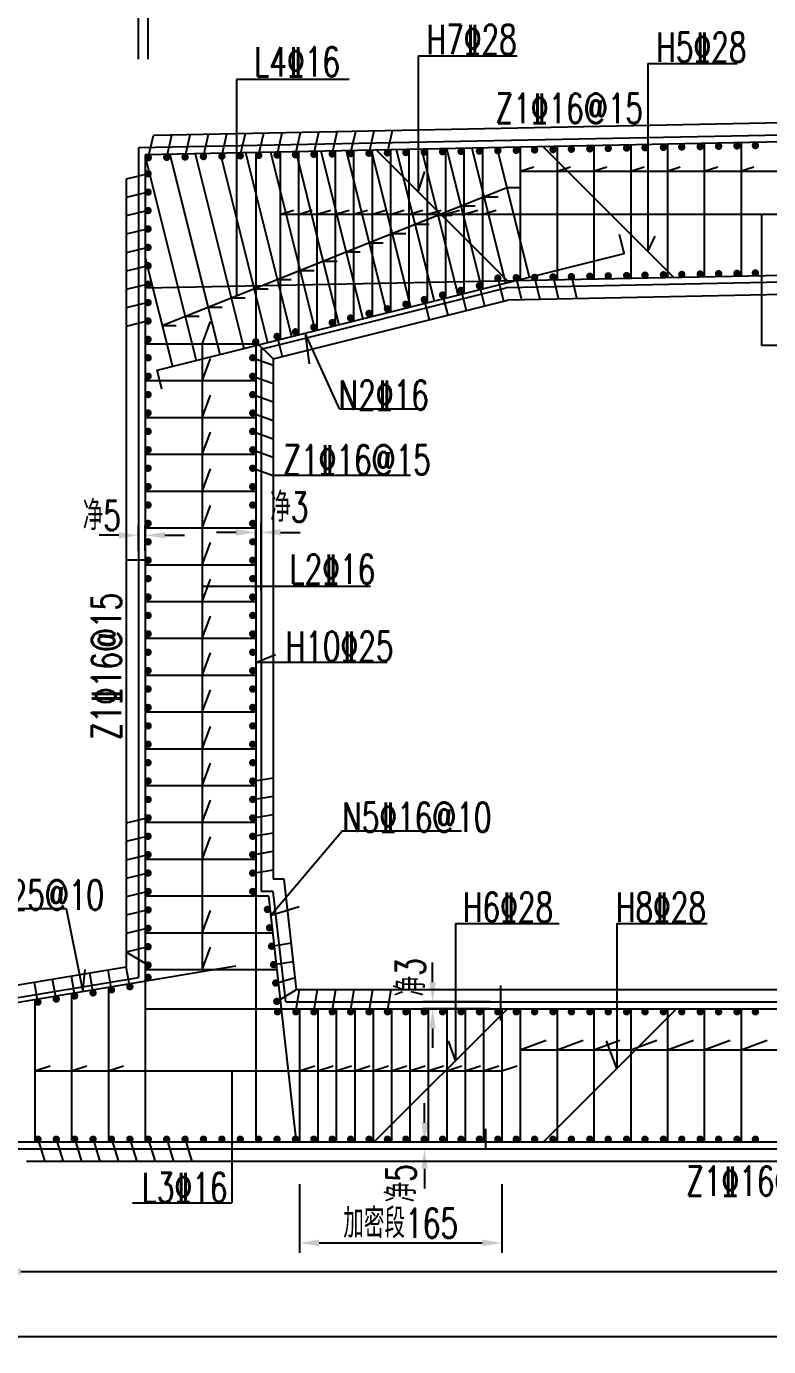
# Model space of a CAD drawing. Header units: millimetres. Extents: x -615 to 27787, y -21564 to 7677.
# Drawn here: x 12663 to 13268, y 1064 to 2140 of the extents above; entities that cross this region are included whole.
import ezdxf

# ---------------------------------------------------------------- set-up
doc = ezdxf.new("R2010")
doc.units = ezdxf.units.MM
doc.header["$LTSCALE"] = 0.25
for name, color, linetype in [('文字', 7, 'Continuous'), ('标注', 7, 'Continuous'), ('次轮廓线', 7, 'Continuous'), ('钢筋', 1, 'Continuous')]:
    doc.layers.add(name, color=color, linetype=linetype)
doc.styles.get("Standard").update_dxf_attribs({"font": 'simplex1.shx', "width": 0.7, "bigfont": 'hztxt.shx'})
doc.dimstyles.new('80', dxfattribs={"dimscale": 8, "dimtxt": 3, "dimasz": 2, "dimexe": 1, "dimexo": 1, "dimgap": 0.5, "dimtad": 1, "dimdec": 1, "dimdsep": 46, "dimtxsty": 'Standard', "dimcen": 0.5, "dimadec": 0, "dimazin": 0, "dimtfac": 1, "dimtdec": 1, "dimtofl": 0, "dimtmove": 2, "dimatfit": 3, "dimfxl": 0, "dimtolj": 1, "dimtzin": 0, "dimarcsym": 0})

# ---------------------------------------------------------------- blocks, each defined once
blk = doc.blocks.new('点筋')
at = {"layer": '钢筋', "const_width": 3}
blk.add_lwpolyline([(-1.5, 0, 1), (1.5, 0, 1)], format="xyb", close=True, dxfattribs=at)
blk = doc.blocks.new('*D81')
at = {"layer": 'Defpoints', "color": 0}
for p in [(12642.1, 1232.8), (12634, 1224.8), (12642.1, 1125)]:
    blk.add_point(p, dxfattribs=at)
at = {"layer": '标注', "color": 0, "lineweight": -2}
for p, q in [((12634, 1173), (12634, 1117)), ((12642.1, 1173), (12642.1, 1117)), ((12618, 1125), (12602, 1125)), ((12658.1, 1125), (12674.1, 1125))]:
    blk.add_line(p, q, dxfattribs=at)
at = {"layer": '标注', "color": 0}
for points in [[(12618, 1127.6), (12618, 1122.3), (12634, 1125)], [(12658.1, 1127.6), (12658.1, 1122.3), (12642.1, 1125)]]:
    blk.add_solid(points, dxfattribs=at)
at = {"layer": '标注', "color": 0, "insert": (12615.3, 1142.9), "char_height": 24, "attachment_point": 5}
blk.add_mtext('\\A1;8.1', dxfattribs=at)
blk = doc.blocks.new('*D66')
at = {"layer": 'Defpoints', "color": 0}
for p in [(12642.1, 1232.8), (14217.1, 1232.8), (14217.1, 1125)]:
    blk.add_point(p, dxfattribs=at)
at = {"layer": '标注', "color": 0, "lineweight": -2}
for p, q in [((12642.1, 1173), (12642.1, 1117)), ((14217.1, 1173), (14217.1, 1117)), ((12658.1, 1125), (14201.1, 1125))]:
    blk.add_line(p, q, dxfattribs=at)
at = {"layer": '标注', "color": 0}
for points in [[(12658.1, 1127.6), (12658.1, 1122.3), (12642.1, 1125)], [(14201.1, 1127.6), (14201.1, 1122.3), (14217.1, 1125)]]:
    blk.add_solid(points, dxfattribs=at)
at = {"layer": '标注', "color": 0, "insert": (13429.6, 1141), "char_height": 24, "attachment_point": 5}
blk.add_mtext('\\A1;105x15', dxfattribs=at)
blk = doc.blocks.new('*D82')
at = {"layer": 'Defpoints', "color": 0}
for p in [(12634, 1224.8), (14229, 1224.8), (12634, 1071.8)]:
    blk.add_point(p, dxfattribs=at)
at = {"layer": '标注', "color": 0, "lineweight": -2}
for p, q in [((12634, 1119.8), (12634, 1063.8)), ((14229, 1119.8), (14229, 1063.8)), ((14213, 1071.8), (12650, 1071.8))]:
    blk.add_line(p, q, dxfattribs=at)
at = {"layer": '标注', "color": 0}
for points in [[(12650, 1074.5), (12650, 1069.1), (12634, 1071.8)], [(14213, 1074.5), (14213, 1069.1), (14229, 1071.8)]]:
    blk.add_solid(points, dxfattribs=at)
at = {"layer": '标注', "color": 0, "insert": (13431.5, 1087.8), "char_height": 24, "attachment_point": 5}
blk.add_mtext('\\A1;1595', dxfattribs=at)
blk = doc.blocks.new('*D85')
at = {"layer": 'Defpoints', "color": 0}
for p in [(12762.1, 2161.2), (12754, 2040.8), (12762.1, 2032.8)]:
    blk.add_point(p, dxfattribs=at)
at = {"layer": '标注', "color": 0, "lineweight": -2}
for p, q in [((12754, 2113.2), (12754, 2169.2)), ((12762.1, 2113.2), (12762.1, 2169.2)), ((12738, 2161.2), (12722, 2161.2)), ((12778.1, 2161.2), (12794.1, 2161.2))]:
    blk.add_line(p, q, dxfattribs=at)
at = {"layer": '标注', "color": 0}
for points in [[(12738, 2163.9), (12738, 2158.6), (12754, 2161.2)], [(12778.1, 2163.9), (12778.1, 2158.6), (12762.1, 2161.2)]]:
    blk.add_solid(points, dxfattribs=at)
at = {"layer": '标注', "color": 0, "insert": (12771.7, 2184.5), "char_height": 24, "attachment_point": 5}
blk.add_mtext('\\A1;8.1', dxfattribs=at)
blk = doc.blocks.new('*D68')
at = {"layer": 'Defpoints', "color": 0}
for p in [(14217.1, 2161.2), (14217.1, 2061.9), (12762.1, 2032.8)]:
    blk.add_point(p, dxfattribs=at)
at = {"layer": '标注', "color": 0, "lineweight": -2}
for p, q in [((12762.1, 2113.2), (12762.1, 2169.2)), ((14217.1, 2113.2), (14217.1, 2169.2)), ((12778.1, 2161.2), (14201.1, 2161.2))]:
    blk.add_line(p, q, dxfattribs=at)
at = {"layer": '标注', "color": 0}
for points in [[(12778.1, 2163.9), (12778.1, 2158.6), (12762.1, 2161.2)], [(14201.1, 2163.9), (14201.1, 2158.6), (14217.1, 2161.2)]]:
    blk.add_solid(points, dxfattribs=at)
at = {"layer": '标注', "color": 0, "insert": (13489.6, 2177.2), "char_height": 24, "attachment_point": 5}
blk.add_mtext('\\A1;97x15', dxfattribs=at)
blk = doc.blocks.new('*D86')
at = {"layer": 'Defpoints', "color": 0}
for p in [(14229, 2215.2), (14229, 2070.3), (12754, 2040.8)]:
    blk.add_point(p, dxfattribs=at)
at = {"layer": '标注', "color": 0, "lineweight": -2}
for p, q in [((12754, 2167.2), (12754, 2223.2)), ((14229, 2167.2), (14229, 2223.2)), ((12770, 2215.2), (14213, 2215.2))]:
    blk.add_line(p, q, dxfattribs=at)
at = {"layer": '标注', "color": 0}
for points in [[(12770, 2217.8), (12770, 2212.5), (12754, 2215.2)], [(14213, 2217.8), (14213, 2212.5), (14229, 2215.2)]]:
    blk.add_solid(points, dxfattribs=at)
at = {"layer": '标注', "color": 0, "insert": (13491.5, 2231.2), "char_height": 24, "attachment_point": 5}
blk.add_mtext('\\A1;2950/2=1475', dxfattribs=at)
blk = doc.blocks.new('*D70')
at = {"layer": 'Defpoints', "color": 0}
for p in [(12542.6, 2040.8), (12754, 2040.8), (12762.1, 2032.8)]:
    blk.add_point(p, dxfattribs=at)
at = {"layer": '标注', "color": 0, "lineweight": -2}
for p, q in [((12542.6, 2056.8), (12542.6, 2072.8)), ((12590.6, 2040.8), (12534.6, 2040.8)), ((12590.6, 2032.8), (12534.6, 2032.8)), ((12542.6, 2016.8), (12542.6, 2000.8))]:
    blk.add_line(p, q, dxfattribs=at)
at = {"layer": '标注', "color": 0}
for points in [[(12539.9, 2056.8), (12545.3, 2056.8), (12542.6, 2040.8)], [(12539.9, 2016.8), (12545.3, 2016.8), (12542.6, 2032.8)]]:
    blk.add_solid(points, dxfattribs=at)
at = {"layer": '标注', "color": 0, "insert": (12517.6, 2059.7), "char_height": 24, "attachment_point": 5, "rotation": 90}
blk.add_mtext('\\A1;7.9', dxfattribs=at)
blk = doc.blocks.new('*D71')
at = {"layer": 'Defpoints', "color": 0}
for p in [(12761.9, 2019.7), (12542.6, 1374.7), (12761.9, 1374.7)]:
    blk.add_point(p, dxfattribs=at)
at = {"layer": '标注', "color": 0, "lineweight": -2}
for p, q in [((12590.6, 2019.7), (12534.6, 2019.7)), ((12542.6, 2003.7), (12542.6, 1390.7)), ((12590.6, 1374.7), (12534.6, 1374.7))]:
    blk.add_line(p, q, dxfattribs=at)
at = {"layer": '标注', "color": 0}
for points in [[(12539.9, 2003.7), (12545.3, 2003.7), (12542.6, 2019.7)], [(12539.9, 1390.7), (12545.3, 1390.7), (12542.6, 1374.7)]]:
    blk.add_solid(points, dxfattribs=at)
at = {"layer": '标注', "color": 0, "insert": (12526.6, 1697.2), "char_height": 24, "attachment_point": 5, "rotation": 90}
blk.add_mtext('\\A1;43x15', dxfattribs=at)
blk = doc.blocks.new('*D72')
at = {"layer": 'Defpoints', "color": 0}
for p in [(12542.6, 2032.8), (12762.1, 2032.8), (12761.9, 2019.7)]:
    blk.add_point(p, dxfattribs=at)
at = {"layer": '标注', "color": 0, "lineweight": -2}
for p, q in [((12542.6, 2048.8), (12542.6, 2064.8)), ((12590.6, 2032.8), (12534.6, 2032.8)), ((12590.6, 2019.7), (12534.6, 2019.7)), ((12542.6, 2003.7), (12542.6, 1987.7))]:
    blk.add_line(p, q, dxfattribs=at)
at = {"layer": '标注', "color": 0}
for points in [[(12539.9, 2048.8), (12545.3, 2048.8), (12542.6, 2032.8)], [(12539.9, 2003.7), (12545.3, 2003.7), (12542.6, 2019.7)]]:
    blk.add_solid(points, dxfattribs=at)
at = {"layer": '标注', "color": 0, "insert": (12516.6, 2019.3), "char_height": 24, "attachment_point": 5, "rotation": 90}
blk.add_mtext('\\A1;13.1', dxfattribs=at)
blk = doc.blocks.new('*D73')
at = {"layer": 'Defpoints', "color": 0}
for p in [(12487.7, 2040.8), (12754, 2040.8), (12634, 1344.8)]:
    blk.add_point(p, dxfattribs=at)
at = {"layer": '标注', "color": 0, "lineweight": -2}
for p, q in [((12535.7, 2040.8), (12479.7, 2040.8)), ((12487.7, 1360.8), (12487.7, 2024.8)), ((12535.7, 1344.8), (12479.7, 1344.8))]:
    blk.add_line(p, q, dxfattribs=at)
at = {"layer": '标注', "color": 0}
for points in [[(12485.1, 2024.8), (12490.4, 2024.8), (12487.7, 2040.8)], [(12485.1, 1360.8), (12490.4, 1360.8), (12487.7, 1344.8)]]:
    blk.add_solid(points, dxfattribs=at)
at = {"layer": '标注', "color": 0, "insert": (12471.7, 1692.8), "char_height": 24, "attachment_point": 5, "rotation": 90}
blk.add_mtext('\\A1;696', dxfattribs=at)
blk = doc.blocks.new('*D74')
at = {"layer": 'Defpoints', "color": 0}
for p in [(12759.6, 1725.1), (12754, 1704.7), (12759.6, 1704.7)]:
    blk.add_point(p, dxfattribs=at)
at = {"layer": '标注', "color": 0, "lineweight": -2}
for p, q in [((12754, 1712.7), (12754, 1733.1)), ((12759.6, 1712.7), (12759.6, 1733.1)), ((12738, 1725.1), (12722, 1725.1)), ((12775.6, 1725.1), (12791.6, 1725.1))]:
    blk.add_line(p, q, dxfattribs=at)
at = {"layer": '标注', "color": 0}
for points in [[(12738, 1727.7), (12738, 1722.4), (12754, 1725.1)], [(12775.6, 1727.7), (12775.6, 1722.4), (12759.6, 1725.1)]]:
    blk.add_solid(points, dxfattribs=at)
at = {"layer": '标注', "color": 0, "insert": (12724.2, 1741.2), "char_height": 24, "attachment_point": 5}
blk.add_mtext('\\A1;净5', dxfattribs=at)
blk = doc.blocks.new('*D88')
at = {"layer": 'Defpoints', "color": 0}
for p in [(13037.1, 1230.3), (12987.3, 1224.8), (13037.1, 1224.8)]:
    blk.add_point(p, dxfattribs=at)
at = {"layer": '标注', "color": 0, "lineweight": -2}
for p, q in [((12987.3, 1246.3), (12987.3, 1262.3)), ((13029.1, 1230.3), (12979.3, 1230.3)), ((13029.1, 1224.8), (12979.3, 1224.8)), ((12987.3, 1208.8), (12987.3, 1192.8))]:
    blk.add_line(p, q, dxfattribs=at)
at = {"layer": '标注', "color": 0}
for points in [[(12984.7, 1246.3), (12990, 1246.3), (12987.3, 1230.3)], [(12984.7, 1208.8), (12990, 1208.8), (12987.3, 1224.8)]]:
    blk.add_solid(points, dxfattribs=at)
at = {"layer": '标注', "color": 0, "insert": (12968.3, 1196.9), "char_height": 24, "attachment_point": 5, "rotation": 90}
blk.add_mtext('\\A1;净5', dxfattribs=at)
blk = doc.blocks.new('*D89')
at = {"layer": 'Defpoints', "color": 0}
for p in [(12993.9, 1344.8), (13049.2, 1344.8), (13049.2, 1339.2)]:
    blk.add_point(p, dxfattribs=at)
at = {"layer": '标注', "color": 0, "lineweight": -2}
for p, q in [((12993.9, 1360.8), (12993.9, 1376.8)), ((13041.2, 1344.8), (12985.9, 1344.8)), ((13041.2, 1339.2), (12985.9, 1339.2)), ((12993.9, 1323.2), (12993.9, 1307.2))]:
    blk.add_line(p, q, dxfattribs=at)
at = {"layer": '标注', "color": 0}
for points in [[(12991.3, 1360.8), (12996.6, 1360.8), (12993.9, 1344.8)], [(12991.3, 1323.2), (12996.6, 1323.2), (12993.9, 1339.2)]]:
    blk.add_solid(points, dxfattribs=at)
at = {"layer": '标注', "color": 0, "insert": (12975.8, 1364.8), "char_height": 24, "attachment_point": 5, "rotation": 90}
blk.add_mtext('\\A1;净3', dxfattribs=at)
blk = doc.blocks.new('*D90')
at = {"layer": 'Defpoints', "color": 0}
for p in [(12849.7, 1727.4), (12854, 1434.8), (12849.7, 1430.8)]:
    blk.add_point(p, dxfattribs=at)
at = {"layer": '标注', "color": 0, "lineweight": -2}
for p, q in [((12849.7, 1679.4), (12849.7, 1735.4)), ((12854, 1679.4), (12854, 1735.4)), ((12833.7, 1727.4), (12817.7, 1727.4)), ((12870, 1727.4), (12886, 1727.4))]:
    blk.add_line(p, q, dxfattribs=at)
at = {"layer": '标注', "color": 0}
for points in [[(12833.7, 1730.1), (12833.7, 1724.8), (12849.7, 1727.4)], [(12870, 1730.1), (12870, 1724.8), (12854, 1727.4)]]:
    blk.add_solid(points, dxfattribs=at)
at = {"layer": '标注', "color": 0, "insert": (12877, 1748), "char_height": 24, "attachment_point": 5}
blk.add_mtext('\\A1;净3', dxfattribs=at)
blk = doc.blocks.new('*D80')
at = {"color": 0, "lineweight": -2}
for p, q in [((12542.6, 1380.7), (12542.6, 1396.7)), ((12590.6, 1364.7), (12534.6, 1364.7)), ((12590.6, 1344.8), (12534.6, 1344.8)), ((12542.6, 1328.8), (12542.6, 1312.8))]:
    blk.add_line(p, q, dxfattribs=at)
at = {"color": 0}
for points in [[(12539.9, 1380.7), (12545.3, 1380.7), (12542.6, 1364.7)], [(12539.9, 1328.8), (12545.3, 1328.8), (12542.6, 1344.8)]]:
    blk.add_solid(points, dxfattribs=at)
at = {"layer": 'Defpoints', "color": 0}
for p in [(12542.6, 1364.7), (12761.9, 1364.7), (12634, 1344.8)]:
    blk.add_point(p, dxfattribs=at)
at = {"color": 0, "insert": (12565, 1354.7), "char_height": 24, "attachment_point": 5, "rotation": 90}
blk.add_mtext('\\A1;20', dxfattribs=at)
blk = doc.blocks.new('*D93')
at = {"color": 0, "lineweight": -2}
for p, q in [((12885.4, 1196.3), (12885.4, 1140.3)), ((13050.4, 1196.3), (13050.4, 1140.3)), ((12901.4, 1148.3), (13034.4, 1148.3))]:
    blk.add_line(p, q, dxfattribs=at)
at = {"color": 0}
for points in [[(12901.4, 1151), (12901.4, 1145.7), (12885.4, 1148.3)], [(13034.4, 1151), (13034.4, 1145.7), (13050.4, 1148.3)]]:
    blk.add_solid(points, dxfattribs=at)
at = {"layer": 'Defpoints', "color": 0}
for p in [(12885.4, 1230.3), (13050.4, 1230.3), (13050.4, 1148.3)]:
    blk.add_point(p, dxfattribs=at)
at = {"color": 0, "insert": (12967.9, 1164.3), "char_height": 24, "attachment_point": 5}
blk.add_mtext('\\A1;加密段165', dxfattribs=at)

msp = doc.modelspace()

# ---------------------------------------------------------------- linework, layer by layer
for p, q in [((12982.19, 2115.95), (12982.19, 2005.01)), ((12982.19, 2115.95), (13062.72, 2115.95)), ((13169.45, 2109.56), (13242.24, 2109.56)), ((13169.45, 2109.56), (13169.45, 1956.33)), ((12834.12, 2096.56), (12834.12, 1920.37)), ((12925.97, 2096.56), (12834.12, 2096.56)), ((14221.21, 2080.1), (12766.21, 2051)), ((12762.08, 2032.84), (12766.21, 2051)), ((12777.08, 2033.14), (12781.21, 2051.3)), ((12792.08, 2033.44), (12796.21, 2051.6)), ((12807.08, 2033.74), (12811.21, 2051.9)), ((12822.08, 2034.04), (12826.21, 2052.2)), ((12837.08, 2034.34), (12841.21, 2052.5)), ((12852.08, 2034.64), (12856.21, 2052.8)), ((12867.08, 2034.94), (12871.21, 2053.1)), ((12882.08, 2035.24), (12886.21, 2053.4)), ((12897.08, 2035.54), (12901.21, 2053.7)), ((12912.08, 2035.84), (12916.21, 2054)), ((12927.08, 2036.14), (12931.21, 2054.3)), ((12942.08, 2036.44), (12946.21, 2054.6)), ((12957.08, 2036.74), (12961.21, 2054.9)), ((13065.4, 2021.86), (13076.46, 2025.27)), ((13095.4, 2021.86), (13106.46, 2025.27)), ((13124.76, 2021.86), (13135.82, 2025.27)), ((13155.4, 2021.86), (13166.46, 2025.27)), ((13184.76, 2021.86), (13195.82, 2025.27)), ((13215.4, 2021.86), (13226.46, 2025.27)), ((13244.76, 2021.86), (13255.82, 2025.27)), ((12761.94, 2019.74), (12744, 2015.37)), ((12744, 2015.37), (12744, 1373.23)), ((12982.19, 2005.01), (12987.54, 2021.54)), ((13065.4, 2021.86), (13995.4, 2021.86)), ((12761.94, 2004.74), (12744, 2000.37)), ((12773.37, 1896.07), (13054.5, 2008.52)), ((13054.5, 2008.52), (13066.07, 2008.52)), ((13017.01, 1993.52), (13028.59, 1993.52)), ((13035.75, 2001.02), (13047.33, 2001.02)), ((12761.94, 1989.74), (12744, 1985.37)), ((12869.76, 1986.67), (12880.82, 1990.08)), ((12869.76, 1986.67), (14184.14, 1986.67)), ((12884.76, 1986.67), (12895.82, 1990.08)), ((12899.76, 1986.67), (12910.82, 1990.08)), ((12914.76, 1986.67), (12925.82, 1990.08)), ((12929.76, 1986.67), (12940.82, 1990.08)), ((12944.76, 1986.67), (12955.82, 1990.08)), ((12959.76, 1986.67), (12970.82, 1990.08)), ((12974.76, 1986.67), (12985.82, 1990.08)), ((12989.76, 1986.67), (13000.82, 1990.08)), ((12998.27, 1986.03), (13009.85, 1986.03)), ((13004.76, 1986.67), (13015.82, 1990.08)), ((13019.76, 1986.67), (13030.82, 1990.08)), ((13034.76, 1986.67), (13045.82, 1990.08)), ((13262.44, 1879.79), (13262.44, 1986.67)), ((12761.94, 1974.74), (12744, 1970.37)), ((12960.62, 1970.96), (12972.19, 1970.96)), ((12979.53, 1978.53), (12991.11, 1978.53)), ((12761.94, 1959.74), (12744, 1955.37)), ((12942.05, 1963.54), (12953.62, 1963.54)), ((13169.45, 1956.33), (13175.47, 1968.96)), ((12904.56, 1948.54), (12916.14, 1948.54)), ((12923.13, 1955.97), (12934.71, 1955.97)), ((12761.94, 1944.74), (12744, 1940.37)), ((12885.65, 1940.98), (12897.23, 1940.98)), ((12761.94, 1929.74), (12744, 1925.37)), ((12867.08, 1933.55), (12878.66, 1933.55)), ((13032.08, 1928.41), (13036.18, 1912)), ((13047.08, 1934.7), (13051.65, 1915.87)), ((13988.11, 1935.44), (13055.33, 1916.78)), ((13062.08, 1935), (13066.45, 1917.01)), ((13077.08, 1935.3), (13081.45, 1917.31)), ((13092.08, 1935.6), (13096.45, 1917.61)), ((13107.08, 1935.9), (13111.45, 1917.91)), ((12829.6, 1918.56), (12841.18, 1918.56)), ((12848.17, 1925.99), (12859.75, 1925.99)), ((12864, 1868.95), (13055.33, 1916.78)), ((12987.08, 1917.16), (12991.18, 1900.75)), ((13002.08, 1920.91), (13006.18, 1904.5)), ((13017.08, 1924.66), (13021.18, 1908.25)), ((12761.94, 1914.74), (12744, 1910.37)), ((12810.69, 1910.99), (12822.26, 1910.99)), ((12761.94, 1899.74), (12744, 1895.37)), ((12773.37, 1896.07), (12784.95, 1896.07)), ((12792.12, 1903.56), (12803.69, 1903.56)), ((12806.04, 1880.84), (12812.94, 1899.24)), ((12867.08, 1887.16), (12871.18, 1870.75)), ((12918.12, 1828.25), (12889.89, 1889.77)), ((12889.89, 1889.77), (12893.24, 1864.88)), ((12806.04, 1880.84), (12806.04, 1370.84)), ((12864, 1868.95), (12849.74, 1882.83)), ((13328.74, 1879.79), (13262.44, 1879.79)), ((12806.04, 1850.84), (12812.94, 1869.24)), ((12847.24, 1869.74), (12864, 1863.71)), ((12864, 1868.95), (12864, 1444.76)), ((12847.24, 1854.74), (12864, 1848.71)), ((12806.04, 1820.84), (12812.94, 1839.24)), ((12847.24, 1839.74), (12864, 1833.71)), ((12847.24, 1824.74), (12864, 1818.71)), ((12918.12, 1828.25), (12987.22, 1828.25)), ((12806.04, 1790.84), (12812.94, 1809.24)), ((12847.24, 1809.74), (12864, 1803.71)), ((12847.24, 1794.74), (12864, 1788.71)), ((12806.04, 1760.84), (12812.94, 1779.24)), ((12847.24, 1779.74), (12864, 1773.71)), ((12975.76, 1773.71), (12864, 1773.71)), ((12806.04, 1730.84), (12812.94, 1749.24)), ((12806.04, 1700.84), (12812.94, 1719.24)), ((12806.04, 1670.84), (12812.94, 1689.24)), ((12943.33, 1683.27), (12806.04, 1683.27)), ((12806.04, 1640.84), (12812.94, 1659.24)), ((12806.04, 1610.84), (12812.94, 1629.24)), ((12849.74, 1621.38), (12865.8, 1627.86)), ((12956.72, 1621.38), (12849.74, 1621.38)), ((12806.04, 1580.84), (12812.94, 1599.24)), ((12806.04, 1550.84), (12812.94, 1569.24)), ((12806.04, 1520.84), (12812.94, 1539.24)), ((12847.24, 1524.74), (12864, 1527.49)), ((12806.04, 1490.84), (12812.94, 1509.24)), ((12847.24, 1509.74), (12864, 1512.49)), ((12847.24, 1494.74), (12864, 1497.49)), ((12761.94, 1494.74), (12744, 1490.37)), ((12761.94, 1479.74), (12744, 1475.37)), ((12806.04, 1460.84), (12812.94, 1479.24)), ((12847.24, 1479.74), (12864, 1482.49)), ((12920.31, 1484.2), (12862.23, 1415.37)), ((12920.31, 1484.2), (13017.51, 1484.2)), ((12761.94, 1464.74), (12744, 1460.37)), ((12847.24, 1464.74), (12864, 1467.49)), ((12761.94, 1449.74), (12744, 1445.37)), ((12847.24, 1449.74), (12864, 1452.49)), ((12872.94, 1444.76), (12864, 1444.76)), ((12883.05, 1354.76), (12872.94, 1444.76)), ((12761.94, 1434.74), (12744, 1430.37)), ((12864, 1434.76), (12854, 1434.76)), ((12605.04, 1420.85), (12695.03, 1420.85)), ((12695.03, 1420.85), (12708.78, 1353.25)), ((12862.23, 1415.37), (12885.09, 1422.47)), ((12761.94, 1419.74), (12744, 1415.37)), ((12806.04, 1400.84), (12812.94, 1419.24)), ((12761.94, 1404.74), (12744, 1400.37)), ((13012.7, 1408.62), (13012.7, 1297.05)), ((13012.7, 1408.62), (13097.17, 1408.62)), ((13144.12, 1408.62), (13144.12, 1290.46)), ((13144.12, 1408.62), (13217.88, 1408.62)), ((12761.94, 1389.74), (12744, 1385.37)), ((12806.04, 1370.84), (12812.94, 1389.24)), ((12862.61, 1390.13), (12878.78, 1392.79)), ((12761.94, 1374.74), (12744, 1385.37)), ((12864.3, 1375.13), (12880.46, 1377.79)), ((12624, 1353.23), (12744, 1373.23)), ((12708.78, 1353.25), (12710.56, 1371.17)), ((12717.08, 1352.1), (12714.38, 1368.3)), ((12732.08, 1354.6), (12729.38, 1370.8)), ((12747.08, 1357.1), (12744, 1373.23)), ((12672.08, 1344.6), (12669.38, 1360.8)), ((12687.08, 1347.1), (12684, 1363.23)), ((12702.08, 1349.6), (12699.38, 1365.8)), ((12865.98, 1360.13), (12881.93, 1364.76)), ((12866.86, 1345.14), (12883.05, 1354.76)), ((12882.45, 1336.68), (12885.41, 1354.76)), ((12883.05, 1354.76), (13987.77, 1354.76)), ((12897.08, 1336.68), (12900.04, 1354.76)), ((12912.08, 1336.68), (12915.04, 1354.76)), ((12927.08, 1336.68), (12930.04, 1354.76)), ((12942.08, 1336.68), (12945.04, 1354.76)), ((12957.08, 1336.68), (12960.04, 1354.76)), ((13012.7, 1297.05), (13006.76, 1312.93)), ((13065.4, 1305.76), (13086.62, 1313.57)), ((13095.4, 1305.76), (13116.62, 1313.57)), ((13125.4, 1305.76), (13146.62, 1313.57)), ((13144.12, 1290.46), (13135.61, 1313.08)), ((13155.4, 1305.76), (13176.62, 1313.57)), ((13185.4, 1305.76), (13206.62, 1313.57)), ((13215.4, 1305.76), (13236.62, 1313.57)), ((13245.4, 1305.76), (13266.62, 1313.57)), ((13065.4, 1305.76), (13995.4, 1305.76)), ((12669.58, 1288.53), (12682, 1292.78)), ((12699.58, 1288.53), (12712, 1292.78)), ((12729.58, 1288.53), (12742, 1292.78)), ((12885.4, 1288.53), (12897.82, 1292.78)), ((12900.4, 1288.53), (12912.82, 1292.78)), ((12915.4, 1288.53), (12927.82, 1292.78)), ((12930.4, 1288.53), (12942.82, 1292.78)), ((12945.4, 1288.53), (12957.82, 1292.78)), ((12960.4, 1288.53), (12972.82, 1292.78)), ((12975.4, 1288.53), (12987.82, 1292.78)), ((12990.4, 1288.53), (13002.82, 1292.78)), ((13005.4, 1288.53), (13017.82, 1292.78)), ((13020.4, 1288.53), (13032.82, 1292.78)), ((13035.4, 1288.53), (13047.82, 1292.78)), ((13050.4, 1288.53), (13062.82, 1292.78)), ((12669.58, 1288.53), (13050.4, 1288.53)), ((12830.2, 1288.53), (12830.2, 1180.85)), ((12672.08, 1232.84), (12677.7, 1214.76)), ((12687.08, 1232.84), (12692.7, 1214.76)), ((12702.08, 1232.84), (12707.7, 1214.76)), ((12717.08, 1232.84), (12722.7, 1214.76)), ((12732.08, 1232.84), (12737.7, 1214.76)), ((12747.08, 1232.84), (12752.7, 1214.76)), ((12762.08, 1232.84), (12767.7, 1214.76)), ((12777.08, 1232.84), (12782.7, 1214.76)), ((12792.08, 1232.84), (12797.7, 1214.76)), ((14222.7, 1214.76), (12662.7, 1214.76)), ((12749.2, 1180.85), (12830.2, 1180.85))]:
    msp.add_line(p, q)
at = {"layer": 'Defpoints', "color": 9}
for p, q in [((12761.94, 1704.74), (12743.92, 1704.74)), ((13049.25, 1358.13), (13049.25, 1329.67)), ((13037.13, 1241.39), (13037.13, 1224.76))]:
    msp.add_line(p, q, dxfattribs=at)
at = {"layer": '次轮廓线'}
for p, q in [((14229, 2070.26), (12754, 2040.76)), ((12754, 2040.76), (12754, 1364.76)), ((13989, 1945.46), (13054, 1926.76)), ((12854, 1876.76), (13054, 1926.76)), ((12854, 1876.76), (12854, 1434.76)), ((12874.11, 1344.76), (12864, 1434.76)), ((12634, 1344.76), (12754, 1364.76)), ((12874.11, 1344.76), (13989, 1344.76)), ((14229, 1224.76), (12634, 1224.76))]:
    msp.add_line(p, q, dxfattribs=at)
at = {"layer": '钢筋'}
for p, q in [((14229, 2064.68), (12759.58, 2035.29)), ((13245.4, 2045.01), (13245.4, 1936.17)), ((12759.58, 2035.29), (12759.58, 1230.34)), ((12759.58, 2033.72), (12801.11, 1867.58)), ((12779.7, 2035.69), (12820.52, 1872.43)), ((12800.21, 2036.1), (12839.92, 1877.28)), ((12820.72, 2036.51), (12859.32, 1882.13)), ((12841.24, 2036.93), (12878.72, 1886.98)), ((12849.74, 2037.1), (12849.74, 1230.34)), ((12861.75, 2037.34), (12898.13, 1891.83)), ((12869.76, 1884.74), (12869.76, 2037.5)), ((12882.26, 2037.75), (12917.53, 1896.68)), ((12884.76, 1888.49), (12884.76, 2037.8)), ((12899.76, 1892.24), (12899.76, 2038.1)), ((12902.78, 2038.16), (12936.93, 1901.53)), ((12914.76, 1895.99), (12914.76, 2038.4)), ((12923.29, 2038.57), (12956.33, 1906.39)), ((12929.76, 1899.74), (12929.76, 2038.7)), ((12943.8, 2038.98), (12975.74, 1911.24)), ((12944.76, 1903.49), (12944.76, 2039)), ((13054.84, 1932.36), (12948.13, 2039.06)), ((12959.76, 1907.24), (12959.76, 2039.3)), ((12964.32, 2039.39), (12995.14, 1916.09)), ((12974.76, 1910.99), (12974.76, 2039.6)), ((12984.83, 2039.8), (13014.54, 1920.94)), ((12989.76, 1914.74), (12989.76, 2039.9)), ((13004.76, 1918.49), (13004.76, 2040.2)), ((13005.34, 2040.21), (13033.95, 1925.79)), ((13019.76, 1922.24), (13019.76, 2040.5)), ((13025.85, 2040.62), (13053.35, 1930.64)), ((13034.76, 1925.99), (13034.76, 2040.8)), ((13046.37, 2041.03), (13072.75, 1935.49)), ((13065.4, 2041.41), (13065.4, 1932.57)), ((13190.7, 1935.07), (13084, 2041.78)), ((13095.4, 2042.01), (13095.4, 1933.17)), ((13125.4, 2042.61), (13125.4, 1933.77)), ((13155.4, 2043.21), (13155.4, 1934.37)), ((13185.4, 2043.81), (13185.4, 1934.97)), ((13215.4, 2044.41), (13215.4, 1935.57)), ((14229, 1955.84), (12759.58, 1926.45)), ((12759.58, 1951.25), (12781.71, 1862.73)), ((12849.74, 1880.84), (12759.58, 1880.84)), ((12849.74, 1850.84), (12759.58, 1850.84)), ((12849.74, 1820.84), (12759.58, 1820.84)), ((12849.74, 1790.84), (12759.58, 1790.84)), ((12849.74, 1760.84), (12759.58, 1760.84)), ((12849.74, 1730.84), (12759.58, 1730.84)), ((12849.74, 1700.84), (12759.58, 1700.84)), ((12849.74, 1670.84), (12759.58, 1670.84)), ((12849.74, 1640.84), (12759.58, 1640.84)), ((12849.74, 1610.84), (12759.58, 1610.84)), ((12849.74, 1580.84), (12759.58, 1580.84)), ((12849.74, 1550.84), (12759.58, 1550.84)), ((12849.74, 1520.84), (12759.58, 1520.84)), ((12849.74, 1490.84), (12759.58, 1490.84)), ((12849.74, 1460.84), (12759.58, 1460.84)), ((12860.49, 1430.84), (12759.58, 1430.84)), ((12883.02, 1230.34), (12860.49, 1430.84)), ((12863.86, 1400.84), (12759.58, 1400.84)), ((12639.58, 1341.72), (12833.55, 1374.05)), ((12867.24, 1370.84), (12759.58, 1370.84)), ((12729.58, 1356.72), (12729.58, 1230.34)), ((12669.58, 1346.72), (12669.58, 1230.34)), ((12699.58, 1351.72), (12699.58, 1230.34)), ((12759.58, 1339.18), (14229, 1339.18)), ((12885.4, 1339.18), (12885.4, 1230.34)), ((12900.4, 1339.18), (12900.4, 1230.34)), ((12915.4, 1339.18), (12915.4, 1230.34)), ((12930.4, 1339.18), (12930.4, 1230.34)), ((12945.4, 1339.18), (12945.4, 1230.34)), ((13054.84, 1339.18), (12946, 1230.34)), ((12960.4, 1339.18), (12960.4, 1230.34)), ((12975.4, 1339.18), (12975.4, 1230.34)), ((12990.4, 1339.18), (12990.4, 1230.34)), ((13005.4, 1339.18), (13005.4, 1230.34)), ((13020.4, 1339.18), (13020.4, 1230.34)), ((13035.4, 1339.18), (13035.4, 1230.34)), ((13050.4, 1339.18), (13050.4, 1230.34)), ((13065.4, 1339.18), (13065.4, 1230.34)), ((13192.84, 1339.18), (13084, 1230.34)), ((13095.4, 1339.18), (13095.4, 1230.34)), ((13125.4, 1339.18), (13125.4, 1230.34)), ((13155.4, 1339.18), (13155.4, 1230.34)), ((13185.4, 1339.18), (13185.4, 1230.34)), ((13215.4, 1339.18), (13215.4, 1230.34)), ((13245.4, 1339.18), (13245.4, 1230.34)), ((14229, 1230.34), (12639.58, 1230.34))]:
    msp.add_line(p, q, dxfattribs=at)
msp.add_lwpolyline([(12773.16, 1844.1), (12769.28, 1859.62), (13150.06, 1954.82), (13146.18, 1970.32)], dxfattribs=at)

# ---------------------------------------------------------------- block references
for p in [(13197.08, 2041.54), (13212.08, 2041.84), (13227.08, 2042.14), (13242.08, 2042.44), (13257.08, 2042.74), (12762.08, 2032.84), (12777.08, 2033.14), (12792.08, 2033.44), (12807.08, 2033.74), (12822.08, 2034.04), (12837.08, 2034.34), (12852.08, 2034.64), (12867.08, 2034.94), (12882.08, 2035.24), (12897.08, 2035.54), (12912.08, 2035.84), (12927.08, 2036.14), (12942.08, 2036.44), (12957.08, 2036.74), (12972.08, 2037.04), (12987.08, 2037.34), (13002.08, 2037.64), (13017.08, 2037.94), (13032.08, 2038.24), (13047.08, 2038.54), (13062.08, 2038.84), (13077.08, 2039.14), (13092.08, 2039.44), (13107.08, 2039.74), (13122.08, 2040.04), (13137.08, 2040.34), (13152.08, 2040.64), (13167.08, 2040.94), (13182.08, 2041.24), (12761.94, 2019.74), (12761.94, 2004.74), (12761.94, 1989.74), (12761.94, 1974.74), (12761.94, 1959.74), (12761.94, 1944.74), (13047.08, 1934.7), (13062.08, 1935), (13077.08, 1935.3), (13092.08, 1935.6), (13107.08, 1935.9), (13122.08, 1936.2), (13137.08, 1936.5), (13152.08, 1936.8), (13167.08, 1937.1), (13182.08, 1937.4), (13197.08, 1937.7), (13212.08, 1938), (13227.08, 1938.3), (13242.08, 1938.6), (13257.08, 1938.9), (12761.94, 1929.74), (13017.08, 1924.66), (13032.08, 1928.41), (12761.94, 1914.74), (12972.08, 1913.41), (12987.08, 1917.16), (13002.08, 1920.91), (12927.08, 1902.16), (12942.08, 1905.91), (12957.08, 1909.66), (12761.94, 1899.74), (12882.08, 1890.91), (12897.08, 1894.66), (12912.08, 1898.41), (12761.94, 1884.74), (12849.74, 1882.83), (12867.08, 1887.16), (12761.94, 1869.74), (12847.24, 1869.74), (12761.94, 1854.74), (12847.24, 1854.74), (12761.94, 1839.74), (12847.24, 1839.74), (12761.94, 1824.74), (12847.24, 1824.74), (12761.94, 1809.74), (12847.24, 1809.74), (12761.94, 1794.74), (12847.24, 1794.74), (12761.94, 1779.74), (12847.24, 1779.74), (12761.94, 1764.74), (12847.24, 1764.74), (12761.94, 1749.74), (12847.24, 1749.74), (12761.94, 1734.74), (12847.24, 1734.74), (12761.94, 1719.74), (12847.24, 1719.74), (12761.94, 1704.74), (12847.24, 1704.74), (12761.94, 1689.74), (12847.24, 1689.74), (12761.94, 1674.74), (12847.24, 1674.74), (12761.94, 1659.74), (12847.24, 1659.74), (12761.94, 1644.74), (12847.24, 1644.74), (12761.94, 1629.74), (12847.24, 1629.74), (12761.94, 1614.74), (12847.24, 1614.74), (12761.94, 1599.74), (12847.24, 1599.74), (12761.94, 1584.74), (12847.24, 1584.74), (12761.94, 1569.74), (12847.24, 1569.74), (12761.94, 1554.74), (12847.24, 1554.74), (12761.94, 1539.74), (12847.24, 1539.74), (12761.94, 1524.74), (12847.24, 1524.74), (12761.94, 1509.74), (12847.24, 1509.74), (12761.94, 1494.74), (12847.24, 1494.74), (12761.94, 1479.74), (12847.24, 1479.74), (12761.94, 1464.74), (12847.24, 1464.74), (12761.94, 1449.74), (12847.24, 1449.74), (12761.94, 1434.74), (12847.24, 1434.74), (12761.94, 1419.74), (12859.24, 1420.13), (12761.94, 1404.74), (12860.93, 1405.13), (12761.94, 1389.74), (12862.61, 1390.13), (12761.94, 1374.74), (12864.3, 1375.13), (12761.94, 1364.74), (12732.08, 1354.6), (12747.08, 1357.1), (12865.98, 1360.13), (12672.08, 1344.6), (12687.08, 1347.1), (12702.08, 1349.6), (12717.08, 1352.1), (12866.86, 1345.14), (12867.45, 1336.68), (12882.45, 1336.68), (12897.08, 1336.68), (12912.08, 1336.68), (12927.08, 1336.68), (12942.08, 1336.68), (12957.08, 1336.68), (12972.08, 1336.68), (12987.08, 1336.68), (13002.08, 1336.68), (13017.08, 1336.68), (13032.08, 1336.68), (13047.08, 1336.68), (13062.08, 1336.68), (13077.08, 1336.68), (13092.08, 1336.68), (13107.08, 1336.68), (13122.08, 1336.68), (13137.08, 1336.68), (13152.08, 1336.68), (13167.08, 1336.68), (13182.08, 1336.68), (13197.08, 1336.68), (13212.08, 1336.68), (13227.08, 1336.68), (13242.08, 1336.68), (13257.08, 1336.68), (12672.08, 1232.84), (12687.08, 1232.84), (12702.08, 1232.84), (12717.08, 1232.84), (12732.08, 1232.84), (12747.08, 1232.84), (12762.08, 1232.84), (12777.08, 1232.84), (12792.08, 1232.84), (12807.08, 1232.84), (12822.08, 1232.84), (12837.08, 1232.84), (12852.08, 1232.84), (12867.08, 1232.84), (12882.08, 1232.84), (12897.08, 1232.84), (12912.08, 1232.84), (12927.08, 1232.84), (12942.08, 1232.84), (12957.08, 1232.84), (12972.08, 1232.84), (12987.08, 1232.84), (13002.08, 1232.84), (13017.08, 1232.84), (13032.08, 1232.84), (13047.08, 1232.84), (13062.08, 1232.84), (13077.08, 1232.84), (13092.08, 1232.84), (13107.08, 1232.84), (13122.08, 1232.84), (13137.08, 1232.84), (13152.08, 1232.84), (13167.08, 1232.84), (13182.08, 1232.84), (13197.08, 1232.84), (13212.08, 1232.84), (13227.08, 1232.84), (13242.08, 1232.84), (13257.08, 1232.84)]:
    msp.add_blockref('点筋', p)

# ---------------------------------------------------------------- texts
at = {"layer": '文字', "width": 0.7}
for s, p in [('H7%%13228', (12989.1, 2117.25)), ('H5%%13228', (13176.36, 2110.86)), ('L4%%13216', (12848.56, 2099.03)), ('Z1%%13216@15', (13045.18, 2061.03)), ('Z1%%13216@15', (12872.2, 1774.64)), ('L2%%13216', (12877.3, 1685.41)), ('H10%%13225', (12874.2, 1622.57)), ('L3%%13216', (12756.8, 1181.43)), ('Z1%%13216@15', (13200.65, 1186.67))]:
    msp.add_text(s, height=24, dxfattribs=at).set_placement(p)
for s, rotation, p in [('N2%%13216', 360, (12917.38, 1827.32)), ('Z1%%13216@15', 90, (12739.99, 1557.96)), ('N5%%13216@10', 360, (12920.24, 1483.27)), ('N1%%13225@10', 360, (12604.3, 1419.92)), ('H6%%13228', 360, (13018.76, 1409.92)), ('H8%%13228', 360, (13143.43, 1409.92))]:
    msp.add_text(s, height=24, rotation=rotation, dxfattribs=at).set_placement(p)

# ---------------------------------------------------------------- dimensions: what is measured, and where the dimension line sits
dim = msp.add_linear_dim(base=(12542.59, 1364.74), p1=(12634, 1344.76), p2=(12761.94, 1364.74), angle=90, dimstyle='80')
dim.commit()
dim.dimension.update_dxf_attribs({"geometry": '*D80', "text_midpoint": (12564.98, 1354.75), "dimtype": 160})
dim = msp.add_linear_dim(base=(13050.4, 1148.32), p1=(12885.4, 1230.34), p2=(13050.4, 1230.34), text='加密段<>', dimstyle='80')
dim.commit()
dim.dimension.update_dxf_attribs({"geometry": '*D93', "text_midpoint": (12967.9, 1164.32)})
at = {"layer": '标注'}
for base, p1, p2, text, picture, middle in [((14229, 2215.17), (12754, 2040.76), (14229, 2070.26), '2950/2=<>', '*D86', (13491.5, 2231.17)), ((14217.08, 2161.24), (12762.08, 2032.84), (14217.08, 2061.94), '97x15', '*D68', (13489.58, 2177.24)), ((14217.08, 1124.97), (12642.08, 1232.84), (14217.08, 1232.84), '105x15', '*D66', (13429.58, 1140.97))]:
    dim = msp.add_linear_dim(base=base, p1=p1, p2=p2, text=text, dimstyle='80', dxfattribs=at)
    dim.commit()
    dim.dimension.update_dxf_attribs({"geometry": picture, "text_midpoint": middle})
for base, p1, p2, picture, middle in [((12762.08, 2161.24), (12754, 2040.76), (12762.08, 2032.84), '*D85', (12771.66, 2184.49)), ((12642.08, 1124.97), (12634, 1224.76), (12642.08, 1232.84), '*D81', (12615.32, 1142.91))]:
    dim = msp.add_linear_dim(base=base, p1=p1, p2=p2, dimstyle='80', dxfattribs=at)
    dim.commit()
    dim.dimension.update_dxf_attribs({"geometry": picture, "text_midpoint": middle, "dimtype": 160})
for base, p1, p2, picture, middle in [((12542.59, 2040.76), (12762.08, 2032.84), (12754, 2040.76), '*D70', (12517.63, 2059.68)), ((12542.59, 2032.84), (12761.94, 2019.74), (12762.08, 2032.84), '*D72', (12516.59, 2019.35))]:
    dim = msp.add_linear_dim(base=base, p1=p1, p2=p2, angle=90, dimstyle='80', dxfattribs=at)
    dim.commit()
    dim.dimension.update_dxf_attribs({"geometry": picture, "text_midpoint": middle, "dimtype": 160})
dim = msp.add_linear_dim(base=(12487.72, 2040.76), p1=(12634, 1344.76), p2=(12754, 2040.76), angle=90, dimstyle='80', dxfattribs=at)
dim.commit()
dim.dimension.update_dxf_attribs({"geometry": '*D73', "text_midpoint": (12471.72, 1692.76)})
dim = msp.add_linear_dim(base=(12542.59, 1374.74), p1=(12761.94, 2019.74), p2=(12761.94, 1374.74), angle=90, text='43x15', dimstyle='80', dxfattribs=at)
dim.commit()
dim.dimension.update_dxf_attribs({"geometry": '*D71', "text_midpoint": (12526.59, 1697.24)})
for base, p1, p2, text, picture, middle in [((12759.58, 1725.07), (12754, 1704.74), (12759.58, 1704.74), '净5', '*D74', (12724.2, 1741.19)), ((12849.74, 1727.44), (12854, 1434.76), (12849.74, 1430.84), '净3', '*D90', (12877, 1747.98))]:
    dim = msp.add_linear_dim(base=base, p1=p1, p2=p2, text=text, dimstyle='80', dxfattribs=at)
    dim.commit()
    dim.dimension.update_dxf_attribs({"geometry": picture, "text_midpoint": middle, "dimtype": 160})
for base, p1, p2, text, picture, middle in [((12993.95, 1344.76), (13049.25, 1339.18), (13049.25, 1344.76), '净3', '*D89', (12975.82, 1364.82)), ((12987.34, 1224.76), (13037.13, 1230.34), (13037.13, 1224.76), '净5', '*D88', (12968.26, 1196.94))]:
    dim = msp.add_linear_dim(base=base, p1=p1, p2=p2, angle=90, text=text, dimstyle='80', dxfattribs=at)
    dim.commit()
    dim.dimension.update_dxf_attribs({"geometry": picture, "text_midpoint": middle, "dimtype": 160})
dim = msp.add_linear_dim(base=(12634, 1071.81), p1=(14229, 1224.76), p2=(12634, 1224.76), dimstyle='80', dxfattribs=at)
dim.commit()
dim.dimension.update_dxf_attribs({"geometry": '*D82', "text_midpoint": (13431.5, 1087.81)})

doc.saveas('drawing.dxf')
